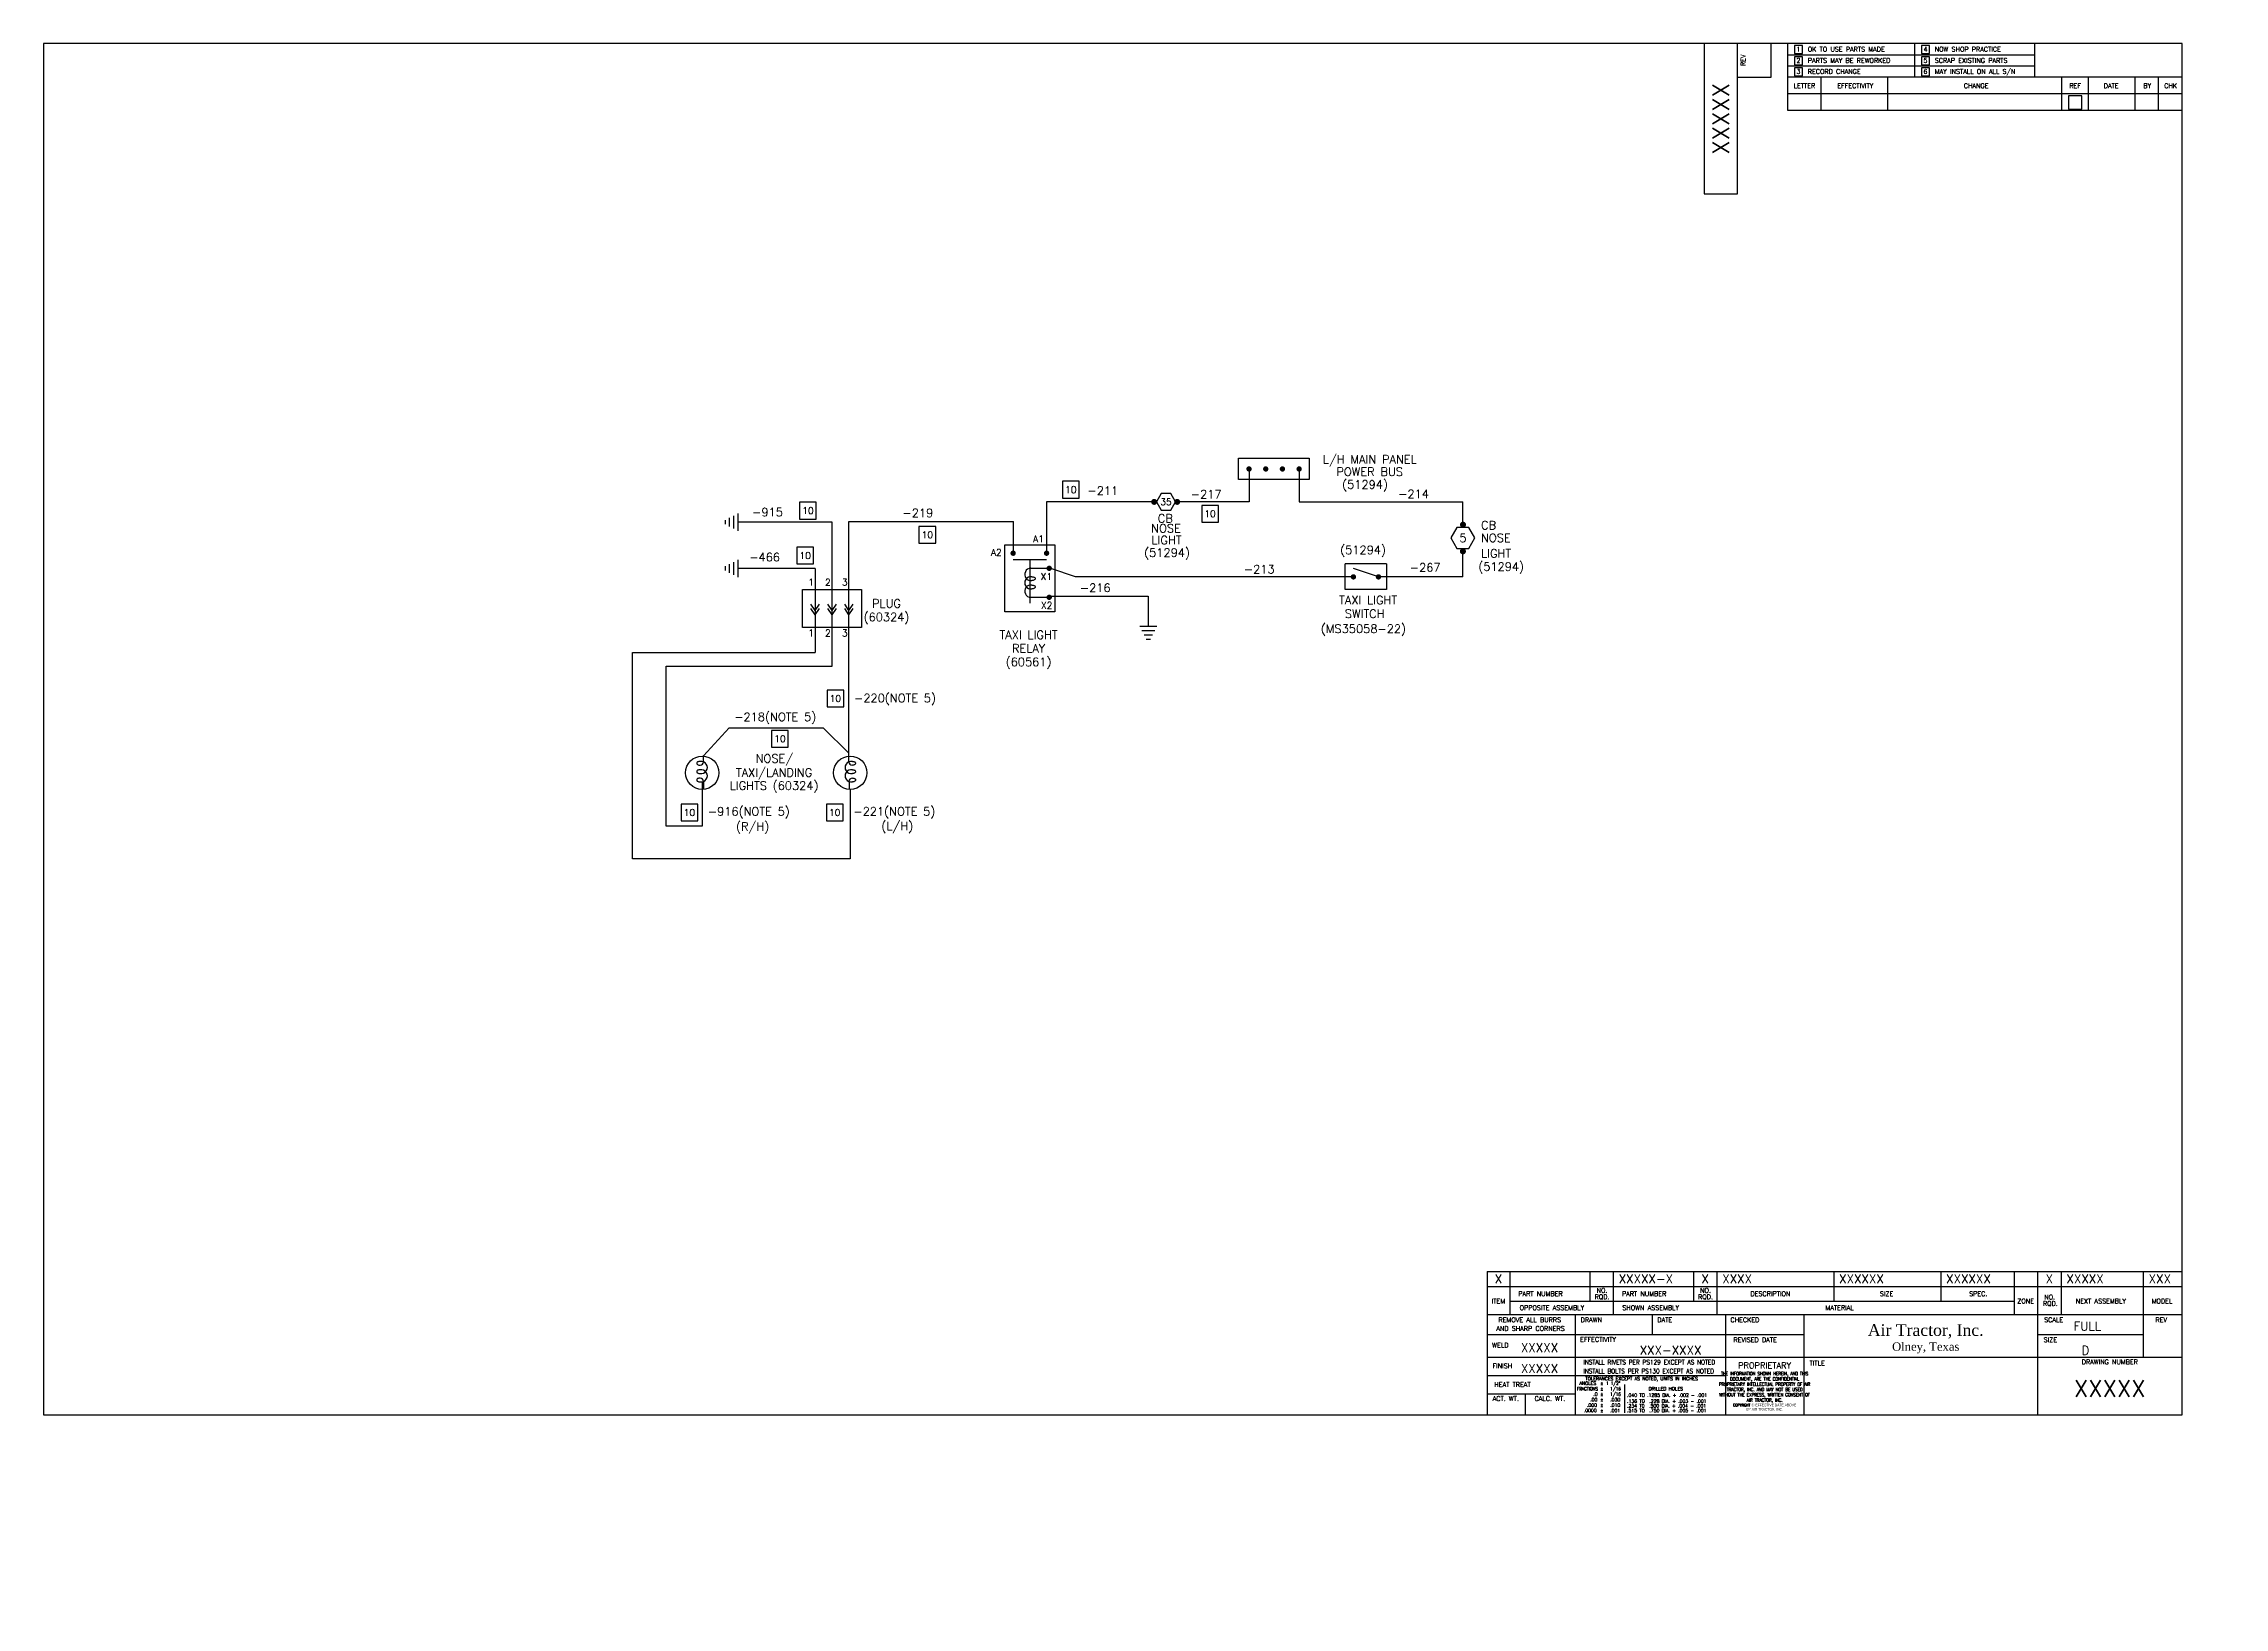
# Model space of a CAD drawing. Extents: x 0 to 63.4, y -2.9 to 20.5.
# Drawn here: x 0 to 32.63, y -2.88 to 20.52 of the extents above; entities that cross this region are included whole.
import ezdxf
from ezdxf.enums import TextEntityAlignment as Align

# ---------------------------------------------------------------- set-up
doc = ezdxf.new("R2010")
doc.units = 0
doc.header["$LTSCALE"] = 0.3
doc.header["$MEASUREMENT"] = 0
for name, color, linetype in [('1', 1, 'CONTINUOUS'), ('60325', 1, 'CONTINUOUS'), ('60331', 1, 'CONTINUOUS'), ('NOTES', 2, 'CONTINUOUS'), ('NOTES1', 2, 'CONTINUOUS'), ('NOTES2', 2, 'CONTINUOUS'), ('TB', 1, 'CONTINUOUS'), ('TB Border', 9, 'CONTINUOUS'), ('WIRES', 11, 'CONTINUOUS')]:
    doc.layers.add(name, color=color, linetype=linetype)
doc.styles.add('050', font='romans', dxfattribs={"height": 0.05})
doc.styles.add('070', font='ROMANS', dxfattribs={"height": 0.07})
doc.styles.add('100', font='ROMANS', dxfattribs={"height": 0.1})
doc.styles.add('130', font='ROMANS', dxfattribs={"height": 0.125})
doc.styles.add('250', font='ROMANS', dxfattribs={"height": 0.25})
doc.styles.add('AT', font='georgia.ttf', dxfattribs={"height": 0.175})
doc.styles.add('ROMANS', font='ROMANS.shx')

# ---------------------------------------------------------------- blocks, each defined once
blk = doc.blocks.new('tbn')
at = {"layer": 'TB', "color": 6}
for p, q in [((-1.17, 0.86), (-1.17, 0)), ((-3.42, 0.585), (-1.17, 0.585)), ((-2.682, 0.452), (-2.682, 0.026))]:
    blk.add_line(p, q, dxfattribs=at)
at = {"layer": 'NOTES', "insert": (-1.142, 0.418), "char_height": 0.078125, "attachment_point": 4, "style": 'ROMANS'}
blk.add_mtext_dynamic_manual_height_columns('\\pxsm0.95,qc;{\\H1.152x;PROPRIETARY\\H0.86806x;\\W0.75;\\P\\H0.64x;\\C41;THE INFORMATION SHOWN HEREIN, AND THIS DOCUMENT, ARE THE CONFIDENTIAL PROPRIETARY INTELLECTUAL PROPERTY OF AIR TRACTOR, INC. AND MAY NOT BE USED WITHOUT THE EXPRESS, WRITTEN CONSENT OF AIR TRACTOR, INC.\\P\\H0.8x;COPYRIGHT \\fArial|b0|i0|c0|p34;\\W1;©\\fMS Shell Dlg|b0|i0|c0|p0;\\W0.75; EFFECTIVE DATE ABOVE\\PBY AIR TRACTOR, INC.}', width=1.11337, gutter_width=0.781, heights=[0], dxfattribs=at)
at = {"layer": 'TB', "color": 6, "style": '070'}
blk.add_text('EFFECTIVITY', height=0.07, dxfattribs=at).set_placement((-3.078, 1.126), align=Align.MIDDLE)
at = {"layer": 'TB', "color": 6, "style": '070', "width": 0.85}
for s, p in [('INSTALL BOLTS PER PS130 EXCEPT AS NOTED', (-2.321, 0.652)), ('INSTALL RIVETS PER PS129 EXCEPT AS NOTED', (-2.312, 0.786))]:
    blk.add_text(s, height=0.07, dxfattribs=at).set_placement(p, align=Align.MIDDLE)
at = {"layer": 'TB', "color": 6, "style": '050'}
for s, width, p in [('FRACTIONS', 0.8, (-3.395, 0.363)), ('1 1/2%%D', 0.9, (-2.959, 0.445)), ('1/16', 0.9, (-2.896, 0.363)), ('1/16', 0.9, (-2.896, 0.282))]:
    blk.add_text(s, height=0.05, dxfattribs=dict(at, width=width)).set_placement(p)
for s, p in [('ANGLES', (-3.357, 0.445)), ('.0', (-3.149, 0.282)), ('%%P', (-3.043, 0.445)), ('%%P', (-3.043, 0.363)), ('.0000', (-3.292, 0.038)), ('.000', (-3.244, 0.119)), ('.00', (-3.196, 0.2)), ('%%P', (-3.043, 0.282)), ('%%P', (-3.043, 0.2)), ('%%P', (-3.043, 0.119)), ('%%P', (-3.043, 0.036)), ('.030', (-2.896, 0.2)), ('.010', (-2.896, 0.119)), ('.001', (-2.896, 0.036)), ('.040 TO .1285 DIA. + .002 - .001', (-2.644, 0.267)), ('.136 TO  .228 DIA. + .003 - .001', (-2.644, 0.178)), ('.234 T0  .500 DIA. + .004 - .001', (-2.644, 0.107)), ('.515 TO  .750 DIA. + .005 - .001', (-2.644, 0.037))]:
    blk.add_text(s, height=0.05, dxfattribs=at).set_placement(p)
for s, p in [('TOLERANCES EXCEPT AS NOTED, UNITS IN INCHES', (-2.426, 0.514)), ('DRILLED HOLES', (-2.064, 0.364))]:
    blk.add_text(s, height=0.05, dxfattribs=at).set_placement(p, align=Align.CENTER)
blk = doc.blocks.new('ATB')
at = {"layer": 'TB', "color": 2, "width": 3.35, "attachment_point": 2, "style": 'AT'}
for s, insert, char_height in [('Air Tractor, Inc.', (-1.675, 0.494), 0.175), ('Olney, Texas', (-1.675, 0.222), 0.125)]:
    blk.add_mtext(s, dxfattribs=dict(at, insert=insert, char_height=char_height))
blk = doc.blocks.new('GROUND')
at = {"layer": '60325'}
for p, q in [((-0.128, 0), (0.128, 0)), ((-0.096, -0.064), (0.096, -0.064)), ((-0.064, -0.128), (0.064, -0.128)), ((-0.032, -0.192), (0.032, -0.192))]:
    blk.add_line(p, q, dxfattribs=at)
blk = doc.blocks.new('GAUGE')
at = {"layer": 'NOTES'}
blk.add_lwpolyline([(-0.125, 0.125), (-0.125, -0.125), (0.125, -0.125), (0.125, 0.125)], close=True, dxfattribs=at)
at = {"layer": 'NOTES', "style": '100'}
blk.add_attdef('GAUGE', text='', height=0.1, dxfattribs=at).set_placement((0, 0), align=Align.MIDDLE)
blk = doc.blocks.new('WLOCK')
at = {"layer": '60325'}
for p, q in [((0, 0.064), (-0.064, 0.16)), ((0, 0), (-0.064, 0.096)), ((0, 0.064), (0.064, 0.16)), ((0, 0), (0.064, 0.096))]:
    blk.add_line(p, q, dxfattribs=at)
blk = doc.blocks.new('CB')
at = {"layer": '60325'}
blk.add_lwpolyline([(-0.09, 0.156), (-0.18, 0), (-0.09, -0.156), (0.09, -0.156), (0.18, 0), (0.09, 0.156)], close=True, dxfattribs=at)
at = {"layer": '60325', "style": '130'}
blk.add_attdef('CB', text='', height=0.125, dxfattribs=at).set_placement((0, 0), align=Align.MIDDLE)

msp = doc.modelspace()

# ---------------------------------------------------------------- linework, layer by layer
at = {"layer": '1', "color": 11}
for p, q in [((11.799, 13.358), (10.389, 13.358)), ((12.051, 11.481), (12.051, 13.369)), ((12.051, 13.369), (14.515, 13.369)), ((11.547, 12.665), (10.389, 12.665)), ((12.051, 9.862), (12.051, 11.481)), ((9.875, 9.862), (10.259, 10.282)), ((10.259, 10.282), (11.667, 10.282)), ((12.051, 9.898), (11.667, 10.282))]:
    msp.add_line(p, q, dxfattribs=at)
at = {"layer": '1'}
for p, q in [((20.097, 12.733), (19.475, 12.733)), ((19.475, 12.351), (19.475, 12.733)), ((20.097, 12.733), (20.097, 12.351)), ((19.975, 12.539), (19.6, 12.664)), ((20.097, 12.351), (19.475, 12.351)), ((9.875, 9.772), (9.875, 9.862)), ((12.051, 9.772), (12.051, 9.862)), ((9.873, 9.475), (9.873, 9.367)), ((12.052, 9.475), (12.052, 9.367))]:
    msp.add_line(p, q, dxfattribs=at)
at = {"layer": '1', "color": 11}
for points in [[(9.855, 9.468), (9.855, 8.807), (9.318, 8.807), (9.318, 11.201), (11.799, 11.201), (11.799, 13.358)], [(11.547, 12.665), (11.547, 11.405)], [(12.07, 9.357), (12.07, 8.318), (8.814, 8.318), (8.814, 11.405), (11.547, 11.405)]]:
    msp.add_lwpolyline(points, dxfattribs=at)
at = {"layer": '1', "const_width": 0.04}
for points in [[(19.6, 12.519, 1), (19.6, 12.559, 1)], [(19.975, 12.519, 1), (19.975, 12.559, 1)]]:
    msp.add_lwpolyline(points, format="xyb", close=True, dxfattribs=at)
at = {"layer": '1'}
msp.add_lwpolyline([(11.358, 11.783), (11.358, 12.35), (12.24, 12.35), (12.24, 11.783)], close=True, dxfattribs=at)
for points in [[(9.823, 9.777, 0.056158), (9.803, 9.774, 0.069921), (9.787, 9.769, 0.106037), (9.776, 9.758, 0.16256), (9.773, 9.749, 0.16256), (9.776, 9.739, 0.106037), (9.787, 9.729, 0.069921), (9.803, 9.723, 0.056158), (9.823, 9.721, 0.056158)], [(9.823, 9.652, 0.056158), (9.803, 9.649, 0.069921), (9.787, 9.644, 0.106037), (9.776, 9.633, 0.16256), (9.773, 9.624, 0.16256), (9.776, 9.614, 0.106037), (9.787, 9.604, 0.069921), (9.803, 9.598, 0.056158), (9.823, 9.596, 0.056158)], [(9.823, 9.527, 0.056158), (9.803, 9.524, 0.069921), (9.787, 9.519, 0.106037), (9.776, 9.508, 0.16256), (9.773, 9.499, 0.16256), (9.776, 9.489, 0.106037), (9.787, 9.479, 0.069921), (9.803, 9.473, 0.056158), (9.823, 9.471, 0.056158)], [(12.102, 9.777, -0.056158), (12.122, 9.774, -0.069921), (12.138, 9.769, -0.106037), (12.149, 9.758, -0.16256), (12.152, 9.749, -0.16256), (12.149, 9.739, -0.106037), (12.138, 9.729, -0.069921), (12.122, 9.723, -0.056158), (12.102, 9.721, -0.056158)], [(12.102, 9.652, -0.056158), (12.122, 9.649, -0.069921), (12.138, 9.644, -0.106037), (12.149, 9.633, -0.16256), (12.152, 9.624, -0.16256), (12.149, 9.614, -0.106037), (12.138, 9.604, -0.069921), (12.122, 9.598, -0.056158), (12.102, 9.596, -0.056158)], [(12.102, 9.527, -0.056158), (12.122, 9.524, -0.069921), (12.138, 9.519, -0.106037), (12.149, 9.508, -0.16256), (12.152, 9.499, -0.16256), (12.149, 9.489, -0.106037), (12.138, 9.479, -0.069921), (12.122, 9.473, -0.056158), (12.102, 9.471, -0.056158)]]:
    msp.add_lwpolyline(points, format="xyb", dxfattribs=at)
for centre in [(9.855, 9.607), (12.07, 9.607)]:
    msp.add_circle(centre, 0.25, dxfattribs=at)
for centre, radius, start, end in [((9.84, 9.686), 0.0921, 259.539, 100.461), ((9.823, 9.772), 0.0517, 270.7151, 359.2124), ((9.84, 9.561), 0.0921, 259.539, 100.461), ((9.823, 9.476), 0.0502, 358.6105, 89.6151), ((12.085, 9.686), 0.0921, 79.539, 280.461), ((12.085, 9.561), 0.0921, 79.539, 280.461), ((12.102, 9.772), 0.0517, 180.7876, 269.2849), ((12.102, 9.476), 0.0502, 90.3849, 181.3895)]:
    msp.add_arc(centre, radius, start, end, dxfattribs=at)
at = {"layer": '60325'}
for p, q in [((17.878, 14.314), (18.94, 14.314)), ((17.878, 13.994), (17.878, 14.314)), ((18.94, 14.314), (18.94, 13.994)), ((18.94, 13.994), (17.878, 13.994)), ((15.008, 12.793), (14.508, 12.793)), ((14.758, 12.793), (14.758, 12.143)), ((14.773, 12.667), (15.048, 12.667)), ((14.773, 12.233), (15.048, 12.233))]:
    msp.add_line(p, q, dxfattribs=at)
at = {"layer": '60325', "color": 11}
for p, q in [((18.038, 14.154), (18.039, 13.66)), ((15.008, 13.661), (15.008, 13.661)), ((15.008, 13.661), (15.008, 12.893)), ((16.651, 13.661), (15.008, 13.661)), ((18.039, 13.66), (16.985, 13.661)), ((14.515, 12.889), (14.515, 13.369)), ((15.059, 12.249), (16.531, 12.249)), ((16.531, 12.249), (16.531, 11.801))]:
    msp.add_line(p, q, dxfattribs=at)
at = {"layer": '60325', "const_width": 0.04}
for points in [[(18.018, 14.154, 1), (18.058, 14.154, 1)], [(18.268, 14.154, 1), (18.308, 14.154, 1)], [(18.518, 14.154, 1), (18.558, 14.154, 1)], [(18.768, 14.154, 1), (18.808, 14.154, 1)], [(14.528, 12.893, -1), (14.488, 12.893, -1)], [(15.028, 12.893, -1), (14.988, 12.893, -1)], [(15.068, 12.667, -1), (15.028, 12.667, -1)], [(15.068, 12.233, -1), (15.028, 12.233, -1)]]:
    msp.add_lwpolyline(points, format="xyb", close=True, dxfattribs=at)
at = {"layer": '60325'}
msp.add_lwpolyline([(15.133, 13.018), (15.133, 12.018), (14.383, 12.018), (14.383, 13.018), (15.133, 13.018)], dxfattribs=at)
for points in [[(14.789, 12.541, -0.056158), (14.81, 12.538, -0.069921), (14.825, 12.533, -0.106037), (14.837, 12.522, -0.16256), (14.84, 12.513, -0.16256), (14.837, 12.503, -0.106037), (14.825, 12.493, -0.069921), (14.81, 12.487, -0.056158), (14.789, 12.485, -0.056158)], [(14.789, 12.416, -0.056158), (14.81, 12.413, -0.069921), (14.825, 12.408, -0.106037), (14.837, 12.397, -0.16256), (14.84, 12.388, -0.16256), (14.837, 12.378, -0.106037), (14.825, 12.368, -0.069921), (14.81, 12.362, -0.056158), (14.789, 12.36, -0.056158)]]:
    msp.add_lwpolyline(points, format="xyb", dxfattribs=at)
for centre, start, end in [((14.773, 12.575), 90, 280.461), ((14.773, 12.45), 79.539, 280.461), ((14.773, 12.325), 79.539, 270)]:
    msp.add_arc(centre, 0.0921, start, end, dxfattribs=at)
at = {"layer": '60331'}
msp.add_lwpolyline([(16.723, 13.786), (16.651, 13.661), (16.723, 13.536), (16.867, 13.536), (16.94, 13.661), (16.867, 13.786)], close=True, dxfattribs=at)
at = {"layer": '60331', "const_width": 0.045}
for points in [[(16.596, 13.661, -1), (16.641, 13.661, -1)], [(16.94, 13.661, 1), (16.985, 13.661, 1)], [(21.217, 13.321, 1), (21.262, 13.321, 1)], [(21.216, 12.921, 1), (21.261, 12.921, 1)]]:
    msp.add_lwpolyline(points, format="xyb", close=True, dxfattribs=at)
at = {"layer": 'TB', "color": 9}
for p, q in [((24.849, 20.52), (24.849, 18.27)), ((25.349, 18.27), (25.349, 20.52)), ((25.849, 20.02), (25.849, 20.52)), ((26.099, 19.52), (26.099, 20.52)), ((29.799, 20.02), (29.799, 20.52)), ((25.349, 20.02), (25.849, 20.02)), ((32, 20.02), (26.099, 20.02)), ((24.849, 18.27), (25.349, 18.27)), ((21.599, 2.145), (21.599, 0)), ((29.839, 2.145), (29.839, 0)), ((21.599, 1.5), (32, 1.5)), ((22.919, 1.5), (22.919, 0)), ((26.339, 1.5), (26.339, 0)), ((21.599, 0.86), (32, 0.86))]:
    msp.add_line(p, q, dxfattribs=at)
at = {"layer": 'TB', "color": 6}
for p, q in [((26.099, 20.353), (29.799, 20.353)), ((28, 20.02), (28, 20.52)), ((26.099, 20.187), (29.799, 20.187)), ((26.599, 19.52), (26.599, 20.02)), ((27.599, 19.52), (27.599, 20.02)), ((30.2, 19.52), (30.2, 20.02)), ((30.599, 19.52), (30.599, 20.02)), ((31.299, 19.52), (31.299, 20.02)), ((31.649, 19.52), (31.649, 20.02)), ((32, 19.77), (26.099, 19.77)), ((32, 19.52), (26.099, 19.52)), ((21.599, 2.145), (32, 2.145)), ((21.939, 2.145), (21.939, 1.5)), ((23.14, 2.145), (23.14, 1.7)), ((23.489, 2.145), (23.489, 1.5)), ((24.689, 2.145), (24.689, 1.7)), ((25.04, 2.145), (25.04, 1.5)), ((26.79, 2.145), (26.79, 1.7)), ((28.39, 2.145), (28.39, 1.7)), ((29.489, 2.145), (29.489, 1.5)), ((30.189, 2.145), (30.189, 1.5)), ((31.419, 2.145), (31.419, 0.86)), ((21.599, 1.92), (32, 1.92)), ((21.939, 1.7), (29.489, 1.7)), ((24.069, 1.5), (24.069, 1.2)), ((25.169, 1.5), (25.169, 1.2)), ((21.599, 1.2), (26.339, 1.2)), ((25.169, 1.2), (25.169, 0.86)), ((29.839, 1.2), (31.419, 1.2)), ((21.599, 0.585), (22.919, 0.585)), ((21.599, 0.31), (22.919, 0.31)), ((22.169, 0.31), (22.169, 0))]:
    msp.add_line(p, q, dxfattribs=at)
for points in [[(26.32, 20.49), (26.2, 20.49), (26.2, 20.37), (26.32, 20.37)], [(26.32, 20.323), (26.2, 20.323), (26.2, 20.203), (26.32, 20.203)], [(28.22, 20.49), (28.099, 20.49), (28.099, 20.37), (28.22, 20.37)], [(28.22, 20.323), (28.099, 20.323), (28.099, 20.203), (28.22, 20.203)], [(26.32, 20.157), (26.2, 20.157), (26.2, 20.037), (26.32, 20.037)], [(28.22, 20.157), (28.099, 20.157), (28.099, 20.037), (28.22, 20.037)], [(30.5, 19.74), (30.299, 19.74), (30.299, 19.54), (30.5, 19.54)]]:
    msp.add_lwpolyline(points, close=True, dxfattribs=at)
at = {"layer": 'TB Border', "color": 9}
msp.add_lwpolyline([(32, 0), (32, 20.52), (0, 20.52), (0, 0)], close=True, dxfattribs=at)
at = {"layer": 'WIRES'}
for p, q in [((18.788, 14.154), (18.788, 13.661)), ((18.788, 13.661), (21.238, 13.661)), ((21.238, 13.278), (21.238, 13.661)), ((21.238, 12.538), (21.238, 12.966)), ((15.442, 12.539), (15.072, 12.665)), ((16.99, 12.539), (15.442, 12.539)), ((19.6, 12.539), (16.99, 12.539)), ((21.238, 12.538), (19.975, 12.539))]:
    msp.add_line(p, q, dxfattribs=at)

# ---------------------------------------------------------------- block references
at = {"layer": '1', "rotation": 270}
for p in [(10.389, 13.358), (10.389, 12.665)]:
    msp.add_blockref('GROUND', p, dxfattribs=at)
at = {"layer": '1'}
ref = msp.add_blockref('CB', (21.238, 13.122), dxfattribs=at)
ref.add_attrib('CB', '5', dxfattribs={"height": 0.125, "style": '130'}).set_placement((21.238, 13.122), align=Align.MIDDLE)
for p in [(11.547, 11.972), (11.799, 11.972), (12.051, 11.972)]:
    msp.add_blockref('WLOCK', p, dxfattribs=at)
at = {"layer": '60325'}
msp.add_blockref('GROUND', (16.531, 11.801), dxfattribs=at)
at = {"layer": 'NOTES'}
for p in [(15.371, 13.844), (17.455, 13.484)]:
    msp.add_blockref('GAUGE', p, dxfattribs=at).add_auto_attribs({'GAUGE': '10'})
msp.add_blockref('tbn', (26.339, 0), dxfattribs=at)
at = {"layer": 'NOTES1'}
ref = msp.add_blockref('GAUGE', (11.438, 13.53), dxfattribs=at)
ref.add_attrib('GAUGE', '10', dxfattribs={"height": 0.1, "style": '100'}).set_placement((11.438, 13.53), align=Align.MIDDLE)
ref = msp.add_blockref('GAUGE', (13.224, 13.169), dxfattribs=at)
ref.add_attrib('GAUGE', '10', dxfattribs={"height": 0.1, "style": '100'}).set_placement((13.224, 13.169), align=Align.MIDDLE)
ref = msp.add_blockref('GAUGE', (11.396, 12.857), dxfattribs=at)
ref.add_attrib('GAUGE', '10', dxfattribs={"height": 0.1, "style": '100'}).set_placement((11.396, 12.857), align=Align.MIDDLE)
ref = msp.add_blockref('GAUGE', (11.848, 10.719), dxfattribs=at)
ref.add_attrib('GAUGE', '10', dxfattribs={"height": 0.1, "style": '100'}).set_placement((11.848, 10.719), align=Align.MIDDLE)
ref = msp.add_blockref('GAUGE', (11.019, 10.117), dxfattribs=at)
ref.add_attrib('GAUGE', '10', dxfattribs={"height": 0.1, "style": '100'}).set_placement((11.019, 10.117), align=Align.MIDDLE)
ref = msp.add_blockref('GAUGE', (9.664, 9.011), dxfattribs=at)
ref.add_attrib('GAUGE', '10', dxfattribs={"height": 0.1, "style": '100'}).set_placement((9.664, 9.011), align=Align.MIDDLE)
ref = msp.add_blockref('GAUGE', (11.838, 9.011), dxfattribs=at)
ref.add_attrib('GAUGE', '10', dxfattribs={"height": 0.1, "style": '100'}).set_placement((11.838, 9.011), align=Align.MIDDLE)
at = {"layer": 'TB'}
msp.add_blockref('ATB', (29.839, 0.86), dxfattribs=at)

# ---------------------------------------------------------------- texts
at = {"layer": '1', "color": 6, "style": '100'}
for s, p in [('1', (11.484, 12.459)), ('2', (11.736, 12.459)), ('3', (11.988, 12.459)), ('1', (11.484, 11.699)), ('2', (11.736, 11.699)), ('3', (11.988, 11.699))]:
    msp.add_text(s, height=0.1, dxfattribs=at).set_placement(p, align=Align.MIDDLE)
at = {"layer": 'NOTES', "color": 11, "style": '250'}
msp.add_text('XXXXX', height=0.25, rotation=90, dxfattribs=at).set_placement((25.099, 19.395), align=Align.MIDDLE)
at = {"layer": 'NOTES', "style": '130'}
for s, height, p in [('L/H MAIN PANEL', 0.125, (19.845, 14.234)), ('POWER BUS', 0.125, (19.843, 14.05)), ('(51294)', 0.125, (19.774, 13.859)), ('TAXI LIGHT', 0.125, (14.739, 11.609)), ('RELAY', 0.125, (14.739, 11.407)), ('(60561)', 0.125, (14.739, 11.204)), ('X', 0.13, (21.77, 1.968)), ('X', 0.13, (24.864, 1.968)), ('X', 0.13, (30.014, 1.968))]:
    msp.add_text(s, height=height, dxfattribs=at).set_placement(p, align=Align.CENTER)
at = {"layer": 'NOTES'}
for s, height, style, p in [('-211', 0.125, '130', (15.619, 13.766)), ('-217', 0.125, '130', (17.166, 13.714)), ('A1', 0.1, '100', (14.806, 13.056)), ('A2', 0.1, '100', (14.174, 12.856)), ('X1', 0.1, '100', (14.92, 12.494)), ('-216', 0.125, '130', (15.507, 12.313)), ('X2', 0.1, '100', (14.924, 12.063)), ('TAXI LIGHT', 0.125, '130', (19.386, 12.128)), ('SWITCH', 0.125, '130', (19.472, 11.925)), ('XXXXX-X', 0.13, '130', (23.57, 1.968)), ('XXXX', 0.13, '130', (25.119, 1.968)), ('XXXXXX', 0.13, '130', (26.869, 1.968)), ('XXXXXX', 0.13, '130', (28.47, 1.968)), ('XXXXX', 0.13, '130', (30.27, 1.968)), ('XXX', 0.13, '130', (31.5, 1.968)), ('FULL', 0.13, '130', (30.376, 1.26)), ('XXXXX', 0.13, '130', (22.106, 0.938)), ('XXX-XXXX', 0.13, '130', (23.884, 0.9)), ('D', 0.13, '130', (30.496, 0.898)), ('XXXXX', 0.13, '130', (22.106, 0.628))]:
    msp.add_text(s, height=height, dxfattribs=dict(at, style=style)).set_placement(p)
at = {"layer": 'NOTES', "style": '100'}
msp.add_text('35', height=0.1, dxfattribs=at).set_placement((16.795, 13.661), align=Align.MIDDLE)
at = {"layer": 'NOTES', "color": 11, "style": '250'}
msp.add_text('XXXXX', height=0.25, dxfattribs=at).set_placement((30.919, 0.39), align=Align.MIDDLE)
at = {"layer": 'NOTES1', "style": '130'}
for s, p in [('-214', (20.269, 13.718)), ('-915', (10.601, 13.445)), ('-219', (12.851, 13.433)), ('-466', (10.559, 12.772)), ('-213', (17.961, 12.591)), ('-220(NOTE 5)', (12.127, 10.662)), ('-916(NOTE 5)', (9.939, 8.966)), ('(R/H)', (10.36, 8.74)), ('-221(NOTE 5)', (12.117, 8.966)), ('(L/H)', (12.536, 8.747))]:
    msp.add_text(s, height=0.125, dxfattribs=at).set_placement(p)
msp.add_text('-267', height=0.125, dxfattribs=at).set_placement((20.904, 12.617), align=Align.RIGHT)
for s, p in [('PLUG', (12.613, 12.078)), ('(60324)', (12.613, 11.875)), ('-218(NOTE 5)', (10.948, 10.381)), ('NOSE/', (10.936, 9.758)), ('LIGHTS (60324)', (10.931, 9.352)), ('TAXI/LANDING', (10.931, 9.548))]:
    msp.add_text(s, height=0.125, dxfattribs=at).set_placement(p, align=Align.CENTER)
at = {"layer": 'NOTES2', "style": '130'}
for s, p in [('CB', (16.672, 13.351)), ('NOSE', (16.573, 13.203)), ('LIGHT', (16.578, 13.026)), ('CB', (21.51, 13.25)), ('NOSE', (21.509, 13.06)), ('(51294)', (16.469, 12.839)), ('(51294)', (19.402, 12.88)), ('(51294)', (21.468, 12.63)), ('LIGHT', (21.51, 12.828)), ('(MS35058-22)', (19.113, 11.7))]:
    msp.add_text(s, height=0.125, dxfattribs=at).set_placement(p)
at = {"layer": 'TB', "color": 6, "style": '070'}
msp.add_text('REV', height=0.07, rotation=90, dxfattribs=at).set_placement((25.43, 20.27), align=Align.MIDDLE)
for s, p in [('2', (26.229, 20.233)), ('1', (26.229, 20.4)), ('OK TO USE PARTS MADE', (26.399, 20.4)), ('PARTS MAY BE REWORKED', (26.399, 20.233)), ('4', (28.13, 20.4)), ('5', (28.13, 20.233)), ('SCRAP EXISTING PARTS', (28.299, 20.233)), ('NOW SHOP PRACTICE', (28.299, 20.4)), ('3', (26.229, 20.067)), ('RECORD CHANGE', (26.399, 20.067)), ('6', (28.13, 20.067)), ('MAY INSTALL ON ALL S/N', (28.299, 20.067))]:
    msp.add_text(s, height=0.07, dxfattribs=at).set_placement(p)
for s, p in [('LETTER', (26.349, 19.89)), ('EFFECTIVITY', (27.11, 19.89)), ('CHANGE', (28.919, 19.89)), ('REF', (30.399, 19.89)), ('DATE', (30.939, 19.89)), ('BY', (31.479, 19.89)), ('CHK', (31.829, 19.89)), ('ITEM', (21.77, 1.7)), ('PART NUMBER', (22.399, 1.81)), ('OPPOSITE ASSEMBLY', (22.57, 1.6)), ('RQD.', (23.32, 1.76)), ('NO.', (23.32, 1.86)), ('PART NUMBER', (23.95, 1.81)), ('SHOWN ASSEMBLY', (24.049, 1.6)), ('RQD.', (24.869, 1.76)), ('NO.', (24.869, 1.86)), ('DESCRIPTION', (25.84, 1.81)), ('MATERIAL', (26.875, 1.6)), ('SIZE', (27.579, 1.81)), ('SPEC.', (28.95, 1.81)), ('ZONE', (29.66, 1.7)), ('RQD.', (30.029, 1.66)), ('NO.', (30.019, 1.76)), ('NEXT ASSEMBLY ', (30.809, 1.7)), ('MODEL', (31.7, 1.7)), ('AND SHARP CORNERS', (22.25, 1.29)), ('REMOVE ALL BURRS', (22.239, 1.42)), ('DRAWN', (23.16, 1.42)), ('DATE', (24.259, 1.42)), ('CHECKED', (25.459, 1.42)), ('SCALE', (30.079, 1.42)), ('REV', (31.689, 1.42)), ('WELD', (21.799, 1.04)), ('REVISED DATE', (25.611, 1.12)), ('SIZE', (30.029, 1.12)), ('FINISH', (21.829, 0.73)), ('TITLE', (26.54, 0.77)), ('DRAWING NUMBER', (30.919, 0.79)), ('HEAT TREAT', (21.98, 0.45)), ('ACT. WT.', (21.88, 0.24)), ('CALC. WT.', (22.54, 0.24))]:
    msp.add_text(s, height=0.07, dxfattribs=at).set_placement(p, align=Align.MIDDLE)

doc.saveas('drawing.dxf')
